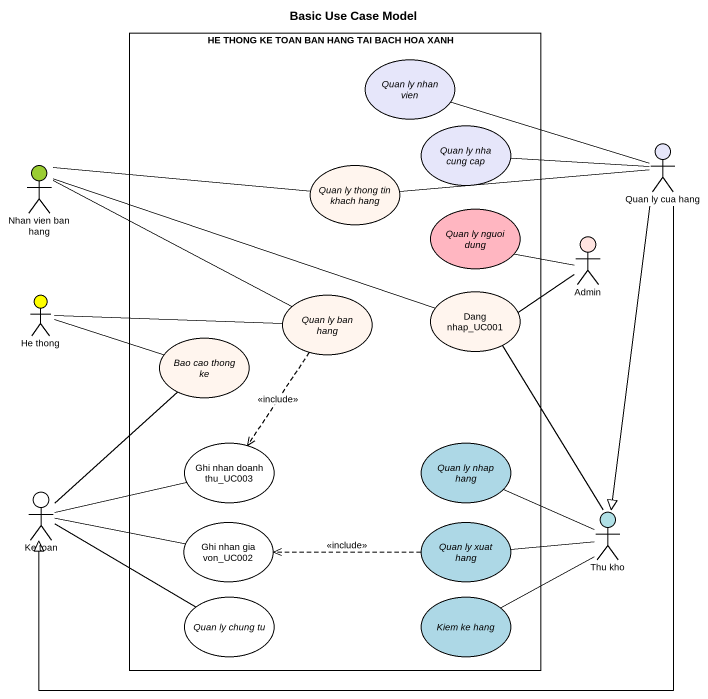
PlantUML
@startuml
title Basic Use Case Model
rectangle "HE THONG KE TOAN BAN HANG TAI BACH HOA XANH" as HE_THONG_KE_TOAN_BAN_HANG {
  usecase "Quan ly nhan vien" as Quan_ly_nhan_vien #E6E6FA
  usecase "Quan ly nha cung cap" as Quan_ly_nha_cung_cap #E6E6FA
  usecase "Quan ly thong tin khach hang" as Quan_ly_thong_tin_khach_hang #FFF5EE
  usecase "Quan ly nguoi dung" as Quan_ly_nguoi_dung #FFB6C1
  usecase "Dang nhap_UC001" as Dang_nhap_UC001 #FFF5EE
  usecase "Quan ly ban hang" as Quan_ly_ban_hang #FFF5EE
  usecase "Bao cao thong ke" as Bao_cao_thong_ke #FFF5EE
  usecase "Ghi nhan doanh thu_UC003" as Ghi_nhan_doanh_thu_UC003
  usecase "Quan ly nhap hang" as Quan_ly_nhap_hang #ADD8E6
  usecase "Ghi nhan gia von_UC002" as Ghi_nhan_gia_von_UC002
  usecase "Quan ly xuat hang" as Quan_ly_xuat_hang #ADD8E6
  usecase "Quan ly chung tu" as Quan_ly_chung_tu
  usecase "Kiem ke hang" as Kiem_ke_hang #ADD8E6
}
actor "Nhan vien ban hang" as Nhan_vien_ban_hang #9ACD32
actor "Quan ly cua hang" as Quan_ly_cua_hang #E6E6FA
actor Admin #FFE4E1
actor "He thong" as He_thong #FFFF00
actor "Ke toan" as Ke_toan
actor "Thu kho" as Thu_kho #B0E0E6
Quan_ly_nha_cung_cap -right- Quan_ly_cua_hang
Nhan_vien_ban_hang -right- Quan_ly_thong_tin_khach_hang
Nhan_vien_ban_hang -right- Dang_nhap_UC001
Nhan_vien_ban_hang -right- Quan_ly_ban_hang
Quan_ly_cua_hang -left- Quan_ly_nhan_vien
Quan_ly_cua_hang -left- Quan_ly_thong_tin_khach_hang
Quan_ly_cua_hang -left-|> Ke_toan
Quan_ly_cua_hang --|> Thu_kho
Quan_ly_nguoi_dung -right- Admin
Admin -left- Dang_nhap_UC001
He_thong -right- Quan_ly_ban_hang
He_thong -right- Bao_cao_thong_ke
Quan_ly_ban_hang ..> Ghi_nhan_doanh_thu_UC003 : <<include>>
Ke_toan -up- Bao_cao_thong_ke
Ke_toan -right- Ghi_nhan_doanh_thu_UC003
Ke_toan -right- Ghi_nhan_gia_von_UC002
Ke_toan -right- Quan_ly_chung_tu
Quan_ly_xuat_hang .left.> Ghi_nhan_gia_von_UC002 : <<include>>
Thu_kho -up- Dang_nhap_UC001
Thu_kho -left- Quan_ly_nhap_hang
Thu_kho -left- Quan_ly_xuat_hang
Thu_kho -left- Kiem_ke_hang
@enduml
